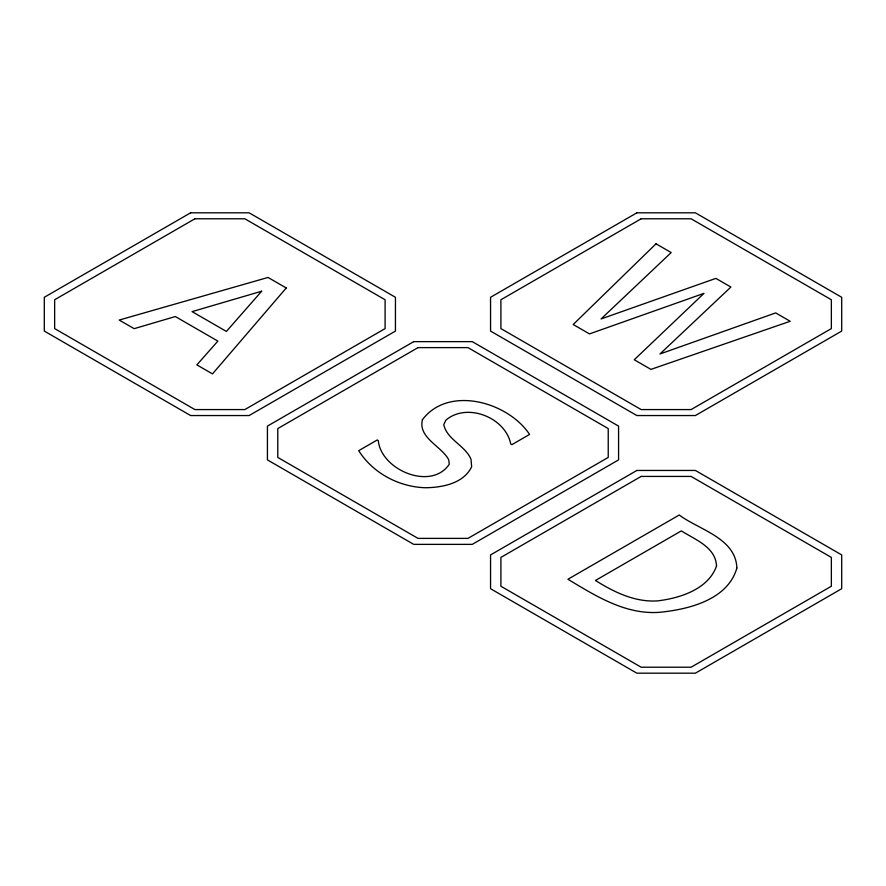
<?xml version="1.0" encoding="UTF-8"?>
<svg xmlns="http://www.w3.org/2000/svg" width="886" height="886" viewBox="0 0 886 886"><rect width="100%" height="100%" fill="white"/><g stroke="black" fill="none" stroke-linecap="round" stroke-linejoin="round"><path stroke-width="1.33" d="M422.434 419.676C417.915 437.817 441.306 445.968 448.681 459.657L449.302 464.22C431.139 491.232 381.046 469.912 378.289 440.575L377.248 439.965L358.708 450.675C372.94 473.257 399.243 487.112 425.756 487.743C442.623 487.477 463.622 483.446 471.651 466.767L470.998 459.225C465.095 445.326 446.898 439.6 443.764 424.604L445.88 420.152C466.889 402.144 505.507 417.406 510.735 444.019L511.864 444.672L529.573 434.439C508.265 402.111 448.681 384.923 422.434 419.676M736.875 568.015C727.915 599.866 688.367 609.513 659.417 612.315C625.438 614.806 595.769 596.001 567.937 579.256L679.241 515.01C698.965 529.784 735.812 538.068 736.875 568.015M716.53 565.999C708.39 589.179 680.127 598.139 657.777 600.863C635.074 602.458 614.153 592.18 595.447 580.474L681.334 530.891C694.934 539.552 715.711 547.061 716.53 565.999M286.256 287.983L212.485 373.892L196.869 364.877L217.867 341.099L175.339 316.546L134.151 328.673L119.211 320.045L268.026 277.451L286.256 287.983M261.669 291.217L226.395 331.43L192.085 311.628L261.669 291.217M656.017 243.805L573.198 324.509L589.489 333.911L703.993 293.355L634.265 359.76L650.933 369.384L790.179 321.275L775.682 312.902L659.97 353.979L730.906 287.053L715.877 278.381L601.073 318.938L671.189 252.565L656.017 243.805M190.612 212.817L44.3 297.286L44.3 331.076L190.612 415.545L249.132 415.545L395.444 331.076L395.444 297.286L249.132 212.817L190.612 212.817M194.898 218.787L54.644 299.756L54.644 328.595L194.898 409.576L244.846 409.576L385.1 328.595L385.1 299.756L244.846 218.787L194.898 218.787M413.74 341.631L267.428 426.111L267.428 459.889L413.74 544.369L472.26 544.369L618.572 459.889L618.572 426.111L472.26 341.631L413.74 341.631M636.868 212.817L490.556 297.286L490.556 331.076L636.868 415.545L695.388 415.545L841.7 331.076L841.7 297.286L695.388 212.817L636.868 212.817M418.026 347.611L277.772 428.58L277.772 457.42L418.026 538.389L467.974 538.389L608.228 457.42L608.228 428.58L467.974 347.611L418.026 347.611M641.154 218.787L500.9 299.756L500.9 328.595L641.154 409.576L691.102 409.576L831.356 328.595L831.356 299.756L691.102 218.787L641.154 218.787M636.868 470.455L490.556 554.924L490.556 588.714L636.868 673.183L695.388 673.183L841.7 588.714L841.7 554.924L695.388 470.455L636.868 470.455M641.154 476.424L500.9 557.405L500.9 586.244L641.154 667.213L691.102 667.213L831.356 586.244L831.356 557.405L691.102 476.424L641.154 476.424"/></g></svg>
